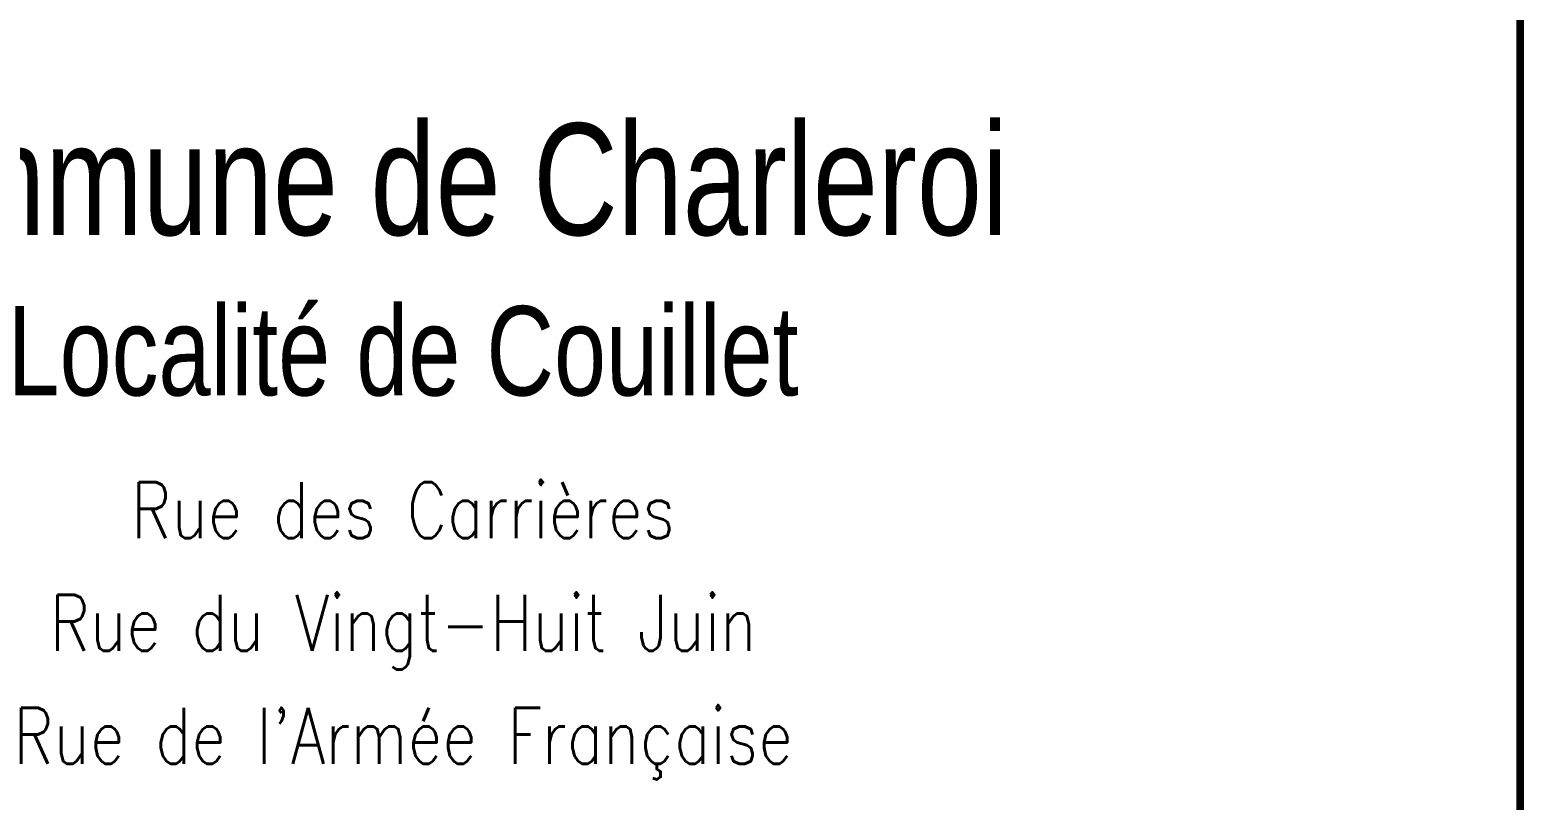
# Model space of a CAD drawing. Header units: millimetres. Extents: x -49 to 1078, y -325 to -37.
# Drawn here: x 944.7 to 1078.4, y -185 to -116 of the extents above; entities that cross this region are included whole.
import ezdxf
from ezdxf.enums import TextEntityAlignment as Align

# ---------------------------------------------------------------- set-up
doc = ezdxf.new("R2010")
doc.units = ezdxf.units.MM
doc.header["$MEASUREMENT"] = 0
doc.layers.add('Cartouche', color=7, linetype='CONTINUOUS')
doc.styles.add('ROMANS', font='romans')
doc.styles.add('SANSSERIF', font='sas_____.pfb')
doc.styles.add('STYLE1', font='ARIAL.TTF', dxfattribs={"height": 10})

# ---------------------------------------------------------------- blocks, each defined once
blk = doc.blocks.new('Cartouche')
at = {"layer": 'Cartouche', "color": 7, "const_width": 0.698}
blk.add_lwpolyline([(10, 0), (10, 287), (210, 287), (210, 0), (210, 0)], close=True, dxfattribs=at)
at = {"layer": 'Cartouche', "color": 7, "linetype": 'Continuous'}
for tag, height, style, width, p in [('COM', 10, 'STYLE1', 0.75, (110, 190.15)), ('LOC', 8, 'STYLE1', 0.75, (110, 175.8)), ('RUE(1)', 5, 'ROMANS', 0.8, (110, 163.03)), ('RUE(2)', 5, 'ROMANS', 0.8, (110, 152.93)), ('RUE(3)', 5, 'ROMANS', 0.8, (110, 142.84)), ('RUE(4)', 5, 'ROMANS', 0.8, (110, 132.74)), ('RUE(5)', 5, 'ROMANS', 0.8, (110, 122.65)), ('RES', 10, 'ROMANS', 0.5, (110, 87.36))]:
    blk.add_attdef(tag, text='', height=height, dxfattribs=dict(at, style=style, width=width)).set_placement(p, align=Align.CENTER)
at = {"layer": 'Cartouche', "color": 7, "linetype": 'Continuous', "style": 'ROMANS', "width": 0.5}
for tag, p in [('MD1', (17.5, 66)), ('MD1-2', (48.68, 66)), ('MD1-3', (175.15, 66)), ('MD2', (17.5, 61)), ('MD2-2', (48.68, 61)), ('MD2-3', (175.15, 61)), ('MD3', (17.5, 56)), ('MD3-2', (48.68, 56)), ('MD3-3', (175.15, 56)), ('MD4', (17.5, 51)), ('MD4-2', (48.68, 51)), ('MD4-3', (175.15, 51)), ('MD5', (17.5, 46)), ('MD5-2', (48.68, 46)), ('MD5-3', (175.15, 46))]:
    blk.add_attdef(tag, p, '', height=3, dxfattribs=at)
at = {"layer": 'Cartouche', "color": 7, "linetype": 'Continuous', "style": 'ROMANS'}
for tag, p in [('ECH', (57.5, 35.2)), ('DAT', (57.5, 28.6)), ('DES', (57.5, 22))]:
    blk.add_attdef(tag, p, '', height=3, dxfattribs=at)
at = {"layer": 'Cartouche', "color": 7, "linetype": 'Continuous', "style": 'SANSSERIF', "width": 0.65}
blk.add_attdef('NUM', text='', height=12, dxfattribs=at).set_placement((157.5, 30), align=Align.MIDDLE)

msp = doc.modelspace()

# ---------------------------------------------------------------- block references
at = {"layer": 'Cartouche'}
ref = msp.add_blockref('Cartouche', (868.06, -324.56), dxfattribs=at)
ref.add_attrib('COM', 'Commune de Charleroi', dxfattribs={"color": 7, "linetype": 'Continuous', "height": 10, "style": 'STYLE1', "width": 0.75}).set_placement((978.06, -134.4), align=Align.CENTER)
ref.add_attrib('LOC', 'Localité de Couillet', dxfattribs={"color": 7, "linetype": 'Continuous', "height": 8, "style": 'STYLE1', "width": 0.75}).set_placement((978.06, -148.76), align=Align.CENTER)
ref.add_attrib('RUE(1)', 'Rue des Carrières', dxfattribs={"color": 7, "linetype": 'Continuous', "height": 5, "style": 'ROMANS', "width": 0.8}).set_placement((978.06, -161.53), align=Align.CENTER)
ref.add_attrib('RUE(2)', 'Rue du Vingt-Huit Juin', dxfattribs={"color": 7, "linetype": 'Continuous', "height": 5, "style": 'ROMANS', "width": 0.8}).set_placement((978.06, -171.62), align=Align.CENTER)
ref.add_attrib('RUE(3)', "Rue de l'Armée Française", dxfattribs={"color": 7, "linetype": 'Continuous', "height": 5, "style": 'ROMANS', "width": 0.8}).set_placement((978.06, -181.72), align=Align.CENTER)

doc.saveas('drawing.dxf')
